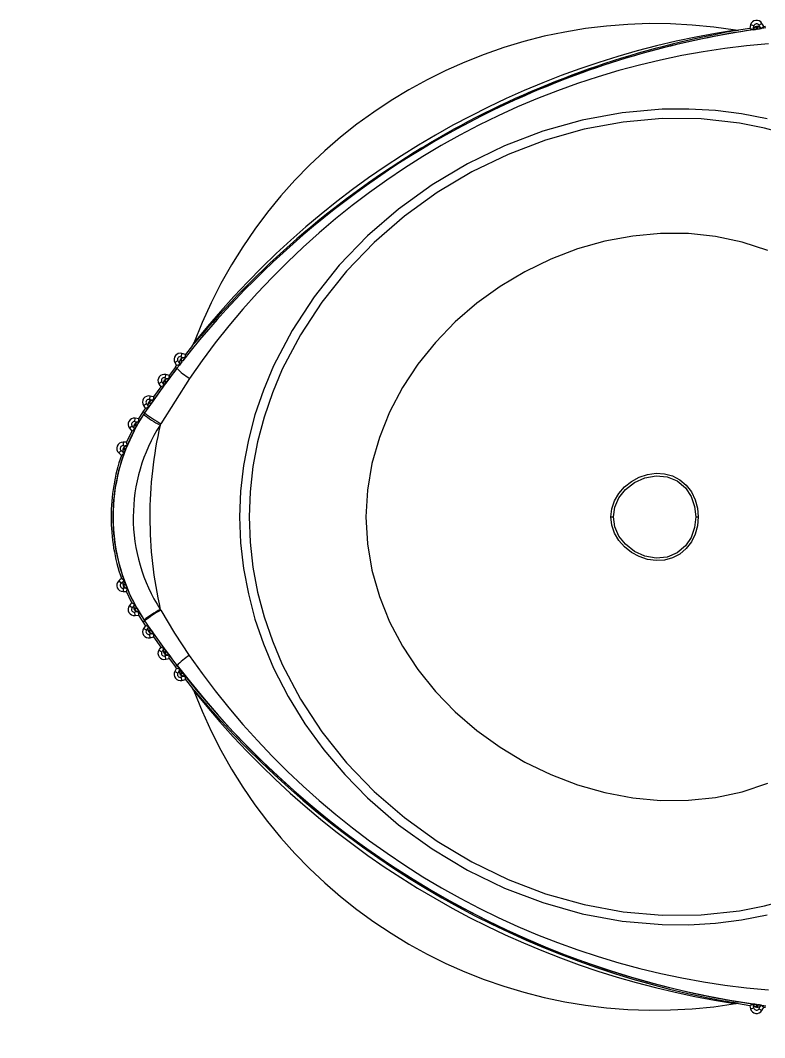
# Model space of a CAD drawing. Extents: x 398 to 509, y 623 to 780.
# Drawn here: x 466.6 to 469.914, y 725.581 to 730.108 of the extents above; entities that cross this region are included whole.
import ezdxf

# ---------------------------------------------------------------- set-up
doc = ezdxf.new("R2010")
doc.units = 0
doc.header["$MEASUREMENT"] = 0
doc.layers.add('1', color=4, linetype='Continuous')
doc.layers.add('JET', color=3, linetype='Continuous')

# ---------------------------------------------------------------- blocks, each defined once
blk = doc.blocks.new('Diverter_1646301-1')
at = {"layer": '1', "color": 3, "linetype": 'Continuous'}
for p, q in [((0.42, 2.1737), (0.3696, 2.1657)), ((0.424, 2.1891), (0.42, 2.1737)), ((0.4388, 2.1852), (0.424, 2.1891)), ((0.452, 2.1789), (0.4566, 2.1708)), ((0.4612, 2.1884), (0.4744, 2.1961)), ((0.4681, 2.1755), (0.4696, 2.1728)), ((0.4824, 2.1826), (0.4907, 2.1837)), ((0.3568, 2.1657), (0.3696, 2.1657)), ((0.4357, 2.171), (0.435, 2.1679)), ((0.4475, 2.169), (0.4375, 2.1674)), ((0.469, 2.1724), (0.459, 2.1708)), ((-2.0604, 0.7628), (-2.054, 0.7739)), ((-2.054, 0.7739), (-2.0512, 0.7771)), ((-2.1078, 0.7274), (-2.1119, 0.7126)), ((-2.0925, 0.7231), (-2.1078, 0.7274)), ((-2.0604, 0.7628), (-2.0925, 0.7231)), ((-2.1258, 0.6947), (-2.1391, 0.6872)), ((-2.1391, 0.6872), (-2.1314, 0.6735)), ((-2.113, 0.698), (-2.1082, 0.6901)), ((-2.0949, 0.7072), (-2.098, 0.7082)), ((-2.1301, 0.6619), (-2.1754, 0.6018)), ((-2.1365, 0.6669), (-2.1647, 0.6297)), ((-2.1365, 0.6669), (-2.1314, 0.6735)), ((-2.1365, 0.6669), (-2.1301, 0.6619)), ((-2.1796, 0.5962), (-2.2438, 0.5066)), ((-2.1973, 0.6005), (-2.2103, 0.5927)), ((-2.0743, 0.6166), (-2.2012, 0.4147)), ((-2.1754, 0.6018), (-2.1847, 0.6044)), ((-2.1847, 0.6044), (-2.1796, 0.5962)), ((-2.18, 0.6335), (-2.1837, 0.6188)), ((-2.1754, 0.6018), (-2.1796, 0.5962)), ((-2.1667, 0.6139), (-2.17, 0.6148)), ((-2.2022, 0.579), (-2.2341, 0.5343)), ((-2.2786, 0.4959), (-2.2659, 0.504)), ((-2.248, 0.5005), (-2.2737, 0.4629)), ((-2.2489, 0.4987), (-2.2595, 0.4836)), ((-2.2536, 0.5087), (-2.248, 0.5005)), ((-2.2496, 0.5377), (-2.2528, 0.5229)), ((-2.2416, 0.5092), (-2.2489, 0.4987)), ((-2.2438, 0.5066), (-2.248, 0.5005)), ((-2.2356, 0.5186), (-2.2393, 0.5194)), ((-2.2782, 0.4562), (-2.3077, 0.408)), ((-2.3, 0.4367), (-2.2803, 0.4674)), ((-2.2803, 0.4674), (-2.2701, 0.4825)), ((-2.2737, 0.4629), (-2.2803, 0.4674)), ((-2.2737, 0.4629), (-2.2782, 0.4562)), ((-2.2701, 0.4825), (-2.2558, 0.4894)), ((-2.2558, 0.4894), (-2.258, 0.4926)), ((-2.3178, 0.4239), (-2.3159, 0.4388)), ((-2.3077, 0.408), (-2.3174, 0.4097)), ((-2.3, 0.4367), (-2.3159, 0.4388)), ((-2.3077, 0.408), (-2.3113, 0.4017)), ((-2.304, 0.4216), (-2.3004, 0.421)), ((-2.3004, 0.421), (-2.3, 0.4367)), ((-2.2048, 0.4084), (-2.2012, 0.4147)), ((-2.3113, 0.4017), (-2.3578, 0.3029)), ((-2.331, 0.3816), (-2.3543, 0.3322)), ((-2.3293, 0.4037), (-2.3411, 0.3945)), ((-2.3203, 0.3931), (-2.3178, 0.39)), ((-2.3697, 0.3323), (-2.3698, 0.3173)), ((-2.3543, 0.3322), (-2.3697, 0.3323)), ((-2.3787, 0.2956), (-2.389, 0.2849)), ((-2.389, 0.2849), (-2.3772, 0.2734)), ((-2.3681, 0.2862), (-2.3653, 0.2836)), ((-2.3578, 0.3029), (-2.3676, 0.3031)), ((-2.3676, 0.3031), (-2.3604, 0.2963)), ((-2.3604, 0.2963), (-2.3609, 0.295)), ((-2.3578, 0.3029), (-2.3604, 0.2963)), ((-0.1983, 0), (-0.1869, 0)), ((0.1796, 0), (0.1906, 0)), ((-2.389, -0.2849), (-2.3787, -0.2956)), ((-2.3653, -0.2836), (-2.3681, -0.2862)), ((-2.3578, -0.3027), (-2.3676, -0.3031)), ((-2.3603, -0.2965), (-2.3579, -0.3027)), ((-2.3698, -0.3173), (-2.3697, -0.3323)), ((-2.3697, -0.3323), (-2.3543, -0.3322)), ((-2.331, -0.3816), (-2.3543, -0.3322)), ((-2.3411, -0.3945), (-2.3293, -0.4037)), ((-2.3178, -0.39), (-2.3203, -0.3931)), ((-2.311, -0.4022), (-2.3076, -0.4082)), ((-2.3159, -0.4388), (-2.3178, -0.4239)), ((-2.3075, -0.4081), (-2.3174, -0.4097)), ((-2.3159, -0.4388), (-2.3, -0.4367)), ((-2.3076, -0.4081), (-2.2763, -0.459)), ((-2.3004, -0.421), (-2.304, -0.4216)), ((-2.3, -0.4367), (-2.3004, -0.421)), ((-2.2803, -0.4674), (-2.3, -0.4367)), ((-2.2019, -0.4152), (-2.2041, -0.4115)), ((-2.2803, -0.4674), (-2.2737, -0.4629)), ((-2.2701, -0.4825), (-2.2803, -0.4674)), ((-2.2659, -0.504), (-2.2786, -0.4959)), ((-2.2763, -0.459), (-2.2737, -0.4629)), ((-2.2558, -0.4894), (-2.2701, -0.4825)), ((-2.2603, -0.4824), (-2.2473, -0.501)), ((-2.258, -0.4926), (-2.2558, -0.4894)), ((-2.2536, -0.5087), (-2.248, -0.5004)), ((-2.2437, -0.5064), (-2.2536, -0.5087)), ((-2.2528, -0.5229), (-2.2496, -0.5377)), ((-2.2496, -0.5377), (-2.2341, -0.5343)), ((-2.248, -0.5004), (-2.2437, -0.5064)), ((-2.2473, -0.501), (-2.2449, -0.5045)), ((-2.2438, -0.5065), (-2.1797, -0.5961)), ((-2.2356, -0.5186), (-2.2393, -0.5194)), ((-2.2341, -0.5343), (-2.2022, -0.579)), ((-2.2103, -0.5927), (-2.1973, -0.6005)), ((-2.1847, -0.6044), (-2.1795, -0.5961)), ((-2.1754, -0.6018), (-2.1847, -0.6044)), ((-2.1837, -0.6188), (-2.18, -0.6335)), ((-2.18, -0.6335), (-2.1647, -0.6297)), ((-2.1796, -0.5962), (-2.1754, -0.6019)), ((-2.1754, -0.6019), (-2.1301, -0.6619)), ((-2.1667, -0.6139), (-2.17, -0.6148)), ((-2.1647, -0.6297), (-2.1365, -0.6669)), ((-2.1314, -0.6735), (-2.1391, -0.6872)), ((-2.1301, -0.6619), (-2.1365, -0.6669)), ((-2.1314, -0.6735), (-2.1365, -0.6669)), ((-2.1258, -0.6947), (-2.1391, -0.6872)), ((-2.1181, -0.6823), (-2.1165, -0.6797)), ((-2.113, -0.698), (-2.1083, -0.69)), ((-2.104, -0.6954), (-2.113, -0.698)), ((-2.1119, -0.7126), (-2.1078, -0.7274)), ((-2.1078, -0.7274), (-2.0925, -0.7231)), ((-2.0925, -0.7231), (-2.0604, -0.7628)), ((-2.054, -0.7739), (-2.0604, -0.7628)), ((0.3568, -2.1657), (0.3526, -2.165)), ((0.3696, -2.1657), (0.3568, -2.1657)), ((0.3696, -2.1657), (0.42, -2.1737)), ((0.4268, -2.1658), (0.4475, -2.169)), ((0.4593, -2.1709), (0.4664, -2.172)), ((0.424, -2.1891), (0.4388, -2.1852)), ((0.4612, -2.1884), (0.4744, -2.1961)), ((0.4907, -2.1837), (0.4824, -2.1826))]:
    blk.add_line(p, q, dxfattribs=at)
at = {"layer": '1', "color": 3, "linetype": 'Continuous', "flags": 128}
for points in [[(0.452, 2.1789), (0.45, 2.1788), (0.4477, 2.1788), (0.4425, 2.1778), (0.4382, 2.1751), (0.4357, 2.171)], [(0.4617, 2.1797), (0.457, 2.1799), (0.452, 2.1789)], [(0.4681, 2.1755), (0.4655, 2.1781), (0.4617, 2.1797)], [(0.4696, 2.1728), (0.476, 2.1777), (0.4824, 2.1826)], [(0.4824, 2.1826), (0.4779, 2.1902), (0.4744, 2.1961)], [(0.3602, 2.1653), (0.3593, 2.1652), (0.3518, 2.1648)], [(0.4976, 1.7709), (0.3833, 1.7935), (0.2671, 1.8081), (0.1495, 1.815), (0.0309, 1.8141), (-0.1476, 1.7983), (-0.3253, 1.7656), (-0.5004, 1.7164), (-0.6714, 1.6514), (-0.8365, 1.5714), (-0.9942, 1.4773), (-1.1429, 1.37), (-1.281, 1.2504), (-1.407, 1.1197), (-1.5196, 0.979), (-1.6174, 0.8296), (-1.6995, 0.6727), (-1.7449, 0.5647), (-1.7825, 0.4545), (-1.812, 0.3425), (-1.8334, 0.2291), (-1.8463, 0.1148), (-1.8507, 0)], [(0.5957, 1.7007), (0.4864, 1.7304), (0.3748, 1.7524), (0.2039, 1.771), (0.0305, 1.7725), (-0.1439, 1.757), (-0.3175, 1.7249), (-0.4887, 1.6768), (-0.6558, 1.6133), (-0.8172, 1.5351), (-0.9713, 1.4431), (-1.1166, 1.3382), (-1.2516, 1.2214), (-1.3747, 1.0937), (-1.4848, 0.9563), (-1.5805, 0.8103), (-1.6607, 0.6571), (-1.705, 0.5516), (-1.7418, 0.4439), (-1.7707, 0.3345), (-1.7916, 0.2237), (-1.8042, 0.1121), (-1.8085, 0)], [(-1.0392, 1.6424), (-1.0012, 1.6659), (-0.9025, 1.7221)], [(0.5009, 1.1852), (0.3868, 1.2227), (0.2683, 1.2479), (0.1468, 1.2608), (0.0234, 1.2614), (-0.1007, 1.25), (-0.2244, 1.2268), (-0.3463, 1.1922), (-0.4654, 1.1467), (-0.5805, 1.0908), (-0.6905, 1.0252), (-0.7942, 0.9506), (-0.8906, 0.8675), (-0.9786, 0.7767), (-1.0573, 0.679), (-1.1258, 0.5753), (-1.1831, 0.4665), (-1.2288, 0.3535), (-1.262, 0.2374), (-1.2822, 0.1193), (-1.289, 0)], [(-2.0507, 0.7777), (-2.0548, 0.7714), (-2.0553, 0.7707)], [(-2.1314, 0.6735), (-2.124, 0.6766), (-2.1165, 0.6797)], [(-2.1082, 0.6901), (-2.1192, 0.676), (-2.1301, 0.6619)], [(-2.098, 0.7082), (-2.102, 0.7083), (-2.1064, 0.707), (-2.1107, 0.7042), (-2.1145, 0.7003), (-2.1173, 0.6956), (-2.119, 0.6907), (-2.1194, 0.6868), (-2.119, 0.6845), (-2.1181, 0.6823)], [(-2.1181, 0.6823), (-2.1172, 0.6808), (-2.1165, 0.6797)], [(-2.1063, 0.7064), (-2.11, 0.7029), (-2.113, 0.698)], [(-2.098, 0.7082), (-2.1021, 0.7082), (-2.1063, 0.7064)], [(-2.2103, 0.5927), (-2.2058, 0.585), (-2.2022, 0.579)], [(-2.17, 0.6148), (-2.174, 0.6148), (-2.1784, 0.6134), (-2.1826, 0.6106), (-2.1863, 0.6065), (-2.189, 0.6018), (-2.1906, 0.5969), (-2.1909, 0.5929), (-2.1905, 0.5907), (-2.1895, 0.5885)], [(-2.1895, 0.5885), (-2.1885, 0.5868), (-2.1877, 0.5855)], [(-2.1782, 0.6128), (-2.1819, 0.6092), (-2.1847, 0.6044)], [(-2.1647, 0.6297), (-2.1733, 0.6319), (-2.18, 0.6335)], [(-2.17, 0.6148), (-2.1741, 0.6147), (-2.1782, 0.6128)], [(-2.2393, 0.5194), (-2.2432, 0.5194), (-2.2476, 0.5178), (-2.2517, 0.5148), (-2.2553, 0.5107), (-2.2579, 0.5059), (-2.2593, 0.5009), (-2.2595, 0.4969), (-2.259, 0.4947), (-2.258, 0.4926)], [(-2.2536, 0.5087), (-2.2547, 0.5073), (-2.2561, 0.5056), (-2.2585, 0.5014), (-2.2592, 0.4968), (-2.258, 0.4926)], [(-2.2473, 0.5173), (-2.2508, 0.5136), (-2.2536, 0.5087)], [(-2.2341, 0.5343), (-2.2428, 0.5362), (-2.2496, 0.5377)], [(-2.2393, 0.5194), (-2.2433, 0.5193), (-2.2473, 0.5173)], [(-2.2786, 0.4959), (-2.2738, 0.4884), (-2.2701, 0.4825)], [(-2.304, 0.4216), (-2.308, 0.4212), (-2.3122, 0.4192), (-2.316, 0.4159), (-2.3192, 0.4114), (-2.3214, 0.4064), (-2.3224, 0.4012), (-2.3222, 0.3973), (-2.3215, 0.3951), (-2.3203, 0.3931)], [(-2.3174, 0.4097), (-2.3183, 0.4081), (-2.3196, 0.4063), (-2.3216, 0.4019), (-2.3219, 0.3973), (-2.3203, 0.3931)], [(-2.3119, 0.4187), (-2.3151, 0.4148), (-2.3174, 0.4097)], [(-2.2901, 0.4374), (-2.298, 0.4247), (-2.311, 0.4015)], [(-2.3411, 0.3945), (-2.3355, 0.3873), (-2.331, 0.3816)], [(-2.3557, 0.3167), (-2.3596, 0.3158), (-2.3636, 0.3133), (-2.367, 0.3095), (-2.3696, 0.3046), (-2.3711, 0.2993), (-2.3714, 0.2941), (-2.3707, 0.2902), (-2.3698, 0.2882), (-2.3681, 0.2862)], [(-2.3632, 0.3128), (-2.3659, 0.3085), (-2.3676, 0.3031)], [(-2.3525, 0.3166), (-2.3543, 0.3166), (-2.3557, 0.3167)], [(-0.1983, 0), (-0.1942, 0.0366), (-0.1821, 0.072), (-0.1628, 0.1048), (-0.1372, 0.1338), (-0.1064, 0.1581), (-0.0718, 0.1768), (-0.0348, 0.1891), (0.0034, 0.1943), (0.0411, 0.1921), (0.077, 0.1824), (0.1096, 0.1652), (0.1376, 0.1411), (0.1603, 0.1111), (0.177, 0.0767), (0.1871, 0.0391), (0.1906, 0)], [(-0.1869, 0), (-0.1806, 0.044), (-0.1622, 0.0855), (-0.1335, 0.122), (-0.0932, 0.1535), (-0.0465, 0.1745), (0.0032, 0.1831), (0.0521, 0.1784), (0.0966, 0.16), (0.1335, 0.1288), (0.1588, 0.0909), (0.1744, 0.047), (0.1796, 0)], [(-1.8507, 0), (-1.8463, -0.1148), (-1.8334, -0.2291), (-1.812, -0.3425), (-1.7825, -0.4545), (-1.7449, -0.5647), (-1.6995, -0.6727), (-1.6352, -0.7988), (-1.5606, -0.9202), (-1.4762, -1.0364), (-1.3828, -1.1467), (-1.281, -1.2504), (-1.1429, -1.37), (-0.9942, -1.4773), (-0.8365, -1.5714), (-0.6714, -1.6514), (-0.5004, -1.7164), (-0.3253, -1.7656), (-0.1476, -1.7983), (0.0309, -1.8141), (0.1495, -1.815), (0.2671, -1.8081), (0.3833, -1.7935), (0.4976, -1.7709)], [(-1.8085, 0), (-1.8042, -0.1121), (-1.7916, -0.2237), (-1.7707, -0.3345), (-1.7418, -0.4439), (-1.705, -0.5516), (-1.6607, -0.6571), (-1.5805, -0.8103), (-1.4848, -0.9563), (-1.3747, -1.0937), (-1.2516, -1.2214), (-1.1166, -1.3382), (-0.9713, -1.4431), (-0.8172, -1.5351), (-0.6558, -1.6133), (-0.4887, -1.6768), (-0.3175, -1.7249), (-0.1439, -1.757), (0.0305, -1.7725), (0.2039, -1.771), (0.3748, -1.7524), (0.4864, -1.7304), (0.5957, -1.7007)], [(-1.289, 0), (-1.2822, -0.1193), (-1.262, -0.2374), (-1.2288, -0.3535), (-1.1831, -0.4665), (-1.1258, -0.5753), (-1.0573, -0.679), (-0.9786, -0.7767), (-0.8906, -0.8675), (-0.7942, -0.9506), (-0.6905, -1.0252), (-0.5805, -1.0908), (-0.4654, -1.1467), (-0.3463, -1.1922), (-0.2244, -1.2268), (-0.1007, -1.25), (0.0234, -1.2614), (0.1468, -1.2608), (0.2683, -1.2479), (0.3868, -1.2227), (0.5009, -1.1852)], [(0.1906, 0), (0.1871, -0.0391), (0.177, -0.0767), (0.1603, -0.1111), (0.1376, -0.1411), (0.1096, -0.1652), (0.077, -0.1824), (0.0411, -0.1921), (0.0034, -0.1943), (-0.0348, -0.1891), (-0.0718, -0.1768), (-0.1064, -0.1581), (-0.1372, -0.1338), (-0.1628, -0.1048), (-0.1821, -0.072), (-0.1942, -0.0366), (-0.1983, 0)], [(0.1796, 0), (0.1744, -0.047), (0.1588, -0.0909), (0.1335, -0.1288), (0.0966, -0.16), (0.0521, -0.1784), (0.0032, -0.1831), (-0.0465, -0.1745), (-0.0932, -0.1535), (-0.1335, -0.122), (-0.1622, -0.0855), (-0.1806, -0.044), (-0.1869, 0)], [(-2.3772, -0.2734), (-2.3838, -0.2798), (-2.389, -0.2849)], [(-2.3681, -0.2862), (-2.3703, -0.2896), (-2.3714, -0.2942), (-2.3711, -0.2993), (-2.3696, -0.3046), (-2.3672, -0.3091), (-2.3636, -0.3134), (-2.3624, -0.3143), (-2.3603, -0.3157), (-2.3581, -0.3164), (-2.3557, -0.3167)], [(-2.3707, -0.2936), (-2.3698, -0.2983), (-2.3676, -0.3031)], [(-2.3676, -0.3031), (-2.367, -0.3049), (-2.3663, -0.3071), (-2.3641, -0.3118), (-2.3604, -0.3153), (-2.3557, -0.3167)], [(-2.3557, -0.3167), (-2.3539, -0.3166), (-2.3525, -0.3166)], [(-2.331, -0.3816), (-2.3367, -0.3888), (-2.3411, -0.3945)], [(-2.3218, -0.4008), (-2.3202, -0.4053), (-2.3174, -0.4097)], [(-2.3174, -0.4097), (-2.3165, -0.4114), (-2.3156, -0.4135), (-2.3128, -0.4179), (-2.3087, -0.4208), (-2.304, -0.4216)], [(-2.2019, -0.4152), (-2.1402, -0.5172), (-2.0748, -0.6171)], [(-2.2701, -0.4825), (-2.2749, -0.49), (-2.2786, -0.4959)], [(-2.2587, -0.5003), (-2.2591, -0.4962), (-2.258, -0.4926)], [(-2.2536, -0.5087), (-2.2568, -0.5047), (-2.2587, -0.5003)], [(-2.2536, -0.5087), (-2.2526, -0.5104), (-2.2515, -0.5125), (-2.2483, -0.5165), (-2.244, -0.519), (-2.2393, -0.5194)], [(-2.2022, -0.579), (-2.2068, -0.5867), (-2.2103, -0.5927)], [(-2.1877, -0.5855), (-2.1887, -0.5872), (-2.1895, -0.5885)], [(-2.1895, -0.5885), (-2.1906, -0.5921), (-2.1901, -0.5962)], [(-2.1901, -0.5962), (-2.1881, -0.6004), (-2.1847, -0.6044)], [(-2.1847, -0.6044), (-2.1837, -0.6061), (-2.1825, -0.6081), (-2.1792, -0.6121), (-2.1748, -0.6145), (-2.17, -0.6148)], [(-2.1165, -0.6797), (-2.124, -0.6766), (-2.1314, -0.6735)], [(-2.1181, -0.6823), (-2.1191, -0.6859), (-2.1185, -0.69)], [(-2.1185, -0.69), (-2.1164, -0.6942), (-2.113, -0.698)], [(-2.113, -0.698), (-2.1119, -0.6997), (-2.1107, -0.7017), (-2.1073, -0.7057), (-2.1028, -0.708), (-2.098, -0.7082)], [(-2.098, -0.7082), (-2.0963, -0.7076), (-2.0949, -0.7072)], [(-1.9907, -0.8432), (-2.0014, -0.831), (-2.0176, -0.8124), (-2.0313, -0.7964), (-2.0412, -0.7848), (-2.0489, -0.7758), (-2.0547, -0.7691), (-2.0604, -0.7628)], [(-2.0553, -0.7707), (-2.0548, -0.7714), (-2.0507, -0.7777)], [(0.3518, -2.1648), (0.3593, -2.1652), (0.3602, -2.1653)], [(0.435, -2.1679), (0.4354, -2.1696), (0.4357, -2.171)], [(0.4357, -2.171), (0.4376, -2.1745), (0.441, -2.1777), (0.4454, -2.18), (0.4508, -2.1813), (0.4562, -2.1815), (0.4613, -2.1805), (0.4649, -2.1789), (0.4667, -2.1774), (0.4681, -2.1755)], [(0.4357, -2.171), (0.4377, -2.1746), (0.4414, -2.1773)], [(0.457, -2.1709), (0.4744, -2.1733), (0.4918, -2.1757)], [(0.4681, -2.1755), (0.469, -2.174), (0.4696, -2.1728)], [(0.4824, -2.1826), (0.476, -2.1777), (0.4696, -2.1728)], [(0.42, -2.1737), (0.4222, -2.1823), (0.424, -2.1891)], [(0.4414, -2.1773), (0.4463, -2.1788), (0.452, -2.1789)], [(0.4744, -2.1961), (0.4789, -2.1886), (0.4824, -2.1826)]]:
    blk.add_lwpolyline(points, dxfattribs=at)
at = {"layer": '1', "color": 3, "linetype": 'Continuous'}
for centre, radius, start, end in [((0, 0), 2.1949, 80.6456, 159.3546), ((-1.3471, -2.3839), 4.8881, 68.6195, 68.8076), ((0.4507, 2.1822), 0.0276, 30.4361, 165.4361), ((0.1665, 2.2371), 0.2772, 346.2075, 349.2265), ((0.4535, 2.1621), 0.0199, 42.4627, 153.4098), ((0.4507, 2.1822), 0.0123, 30.4362, 165.4356), ((0.3415, 2.2034), 0.1132, 342.7237, 347.5058), ((1.0261, -1.8329), 4.044, 97.5916, 98.0949), ((0.5466, 2.2258), 0.0932, 203.6636, 212.6475), ((0.922, -1.5965), 3.8045, 98.5442, 141.398), ((1.0452, -1.8265), 4.048, 101.1164, 118.7612), ((1.0162, -1.7599), 3.9703, 98.2049, 114.2417), ((1.0077, -1.7286), 3.9376, 98.3274, 114.299), ((0.5878, 0.7508), 1.4316, 98.7658, 103.0395), ((0.3825, 2.6128), 0.448, 276.7222, 278.6054), ((0.9916, -1.588), 3.7967, 98.1009, 98.2087), ((0.4196, 2.4579), 0.2895, 277.3468, 279.9562), ((0.7765, -1.3435), 3.4596, 94.5337, 145.4882), ((1.016, -1.7599), 3.9703, 114.2393, 141.8036), ((1.0527, -1.8152), 4.0411, 121.1753, 139.5628), ((-4.2841, 2.7232), 2.9644, 318.6007, 319.704), ((-2.1152, 0.7008), 0.0276, 74.5639, 209.5639), ((-2.1152, 0.7008), 0.0123, 74.5634, 209.5643), ((-2.2443, 0.6125), 0.1443, 28.9427, 34.7462), ((-2.1036, 0.6863), 0.0151, 128.7684, 195.3045), ((-2.4685, 0.9696), 0.456, 320.5158, 322.1904), ((-2.1398, 0.6017), 0.1, 69.172, 74.4721), ((-2.0763, 0.8001), 0.0945, 247.8491, 256.7169), ((0.8926, -1.6634), 3.8136, 141.7973, 141.8943), ((-2.4144, 0.9444), 0.3979, 321.2162, 323.4145), ((2.7159, -0.0221), 4.8657, 171.1903, 171.3794), ((1.0479, -1.7969), 4.0173, 142.2605, 144.9688), ((-2.1867, 0.6068), 0.0276, 75.873, 210.8752), ((-1.9376, 0.8421), 0.2637, 223.1143, 238.7834), ((-2.1867, 0.6068), 0.0124, 75.8727, 210.8758), ((-2.3109, 0.5178), 0.1405, 30.2429, 36.0656), ((-2.1751, 0.5928), 0.0151, 129.9335, 196.5784), ((-2.5488, 0.8654), 0.4569, 322.2252, 323.9025), ((-2.1508, 0.705), 0.0923, 249.1585, 258.0291), ((-2.4776, 0.8303), 0.3788, 322.9054, 325.1586), ((2.6605, 0.0258), 4.8628, 172.8666, 173.0543), ((-0.2001, -3.8656), 4.8747, 114.0616, 114.2487), ((-2.2554, 0.5107), 0.0276, 77.7542, 212.5817), ((-2.2554, 0.5107), 0.0125, 77.7541, 212.5815), ((-2.373, 0.4209), 0.1355, 31.912, 37.8073), ((-2.6172, 0.7528), 0.4472, 323.9099, 325.6493), ((-2.1843, 0.795), 0.2945, 256.3949, 258.3429), ((-2.2236, 0.6077), 0.0896, 251.0171, 259.9358), ((-2.5387, 0.7162), 0.3619, 324.5941, 326.8977), ((2.6137, 0.0746), 4.8695, 174.583, 174.7691), ((-1.9371, 0.9001), 0.5598, 232.4638, 241.4366), ((-1.9243, 0.9091), 0.5667, 231.9385, 240.751), ((-2.3194, 0.4115), 0.0276, 82.5994, 218.0478), ((-2.3194, 0.4115), 0.0126, 82.5993, 218.0483), ((-1.57, 0.0006), 0.7544, 147.2793, 180.0456), ((-2.2959, 0.5108), 0.0896, 255.8483, 264.7901), ((-2.4177, 0.3266), 0.1303, 35.1992, 39.6188), ((-2.3047, 0.4114), 0.0102, 85.9076, 134.2908), ((-4.3337, 1.5609), 2.331, 330.3596, 330.7265), ((-0.3882, -0.0023), 1.8624, 167.2594, 179.9285), ((-1.5855, 0.0007), 0.8289, 151.0759, 180.0436), ((-1.7875, -0.4556), 0.9981, 122.091, 122.992), ((-2.4291, 0.3098), 0.1371, 37.4079, 43.2479), ((-3.2555, 0.9222), 1.0782, 330.4241, 331.1346), ((-2.3699, 0.3047), 0.0276, 89.6378, 225.9889), ((-2.3699, 0.3047), 0.0126, 89.6379, 225.9885), ((-2.3586, 0.4071), 0.0905, 262.8831, 271.8242), ((-1.314, 0.4485), 1.0468, 186.3814, 187.2388), ((-1.5873, 0), 0.8358, 160.9044, 179.9988), ((-1.5887, 0.0001), 0.8266, 159.0979, 180.0054), ((-2.4672, 0.1858), 0.1411, 45.4082, 51.1386), ((-1.7098, -0.4943), 1.0173, 130.1207, 131.0004), ((-2.3561, 0.2942), 0.0144, 142.2905, 213.7431), ((-3.001, 0.5366), 0.6842, 338.2967, 339.3199), ((-2.3552, 0.3065), 0.0102, 92.9597, 141.5519), ((-3.0119, 0.5664), 0.7051, 338.0585, 339.2538), ((-1.5874, 0), 0.8358, 180.001, 199.0964), ((-1.5883, 0), 0.827, 180.0012, 201.0089), ((-1.5708, 0.0036), 0.8437, 180.0463, 211.9318), ((-1.5739, -0.0038), 0.7506, 179.7127, 212.9081), ((-0.3877, 0.0024), 1.8629, 180.0726, 192.8373), ((-2.3699, -0.3047), 0.0276, 134.0111, 270.3622), ((-2.3699, -0.3047), 0.0126, 134.0115, 270.3621), ((-2.4329, -0.2242), 0.0896, 307.2136, 316.2397), ((-1.7079, 0.4966), 1.0203, 229.0037, 229.8808), ((-2.361, -0.2929), 0.00978, 137.2751, 184.472), ((-2.3565, -0.453), 0.1363, 89.6807, 95.6121), ((-2.2521, -0.4235), 0.1669, 130.39, 133.8042), ((-2.9178, -0.505), 0.5952, 20.5047, 21.8357), ((-1.5854, 0.0008), 0.83, 201.4487, 209.0476), ((-3.3046, -0.6807), 1.0194, 20.9266, 21.7651), ((-1.3154, -0.4484), 1.0454, 172.7596, 173.6182), ((-2.3194, -0.4115), 0.0276, 141.9522, 277.4006), ((-2.3194, -0.4115), 0.0126, 141.9517, 277.4007), ((-1.7875, 0.4556), 0.9981, 237.0063, 237.9073), ((-2.3923, -0.3411), 0.0889, 315.1658, 324.1785), ((-2.3024, -0.4018), 0.0199, 154.1221, 265.2307), ((-2.3122, -0.3987), 0.00978, 145.2152, 192.3806), ((-2.8646, -0.7038), 0.6304, 28.5802, 29.8462), ((-2.2246, -0.4824), 0.1178, 137.1036, 141.9112), ((-2.2885, -0.5539), 0.1332, 96.6764, 102.6852), ((-1.9454, -0.2181), 0.4089, 208.0778, 209.7606), ((-1.9481, -0.8801), 0.5339, 118.6459, 127.9309), ((-1.9271, -0.906), 0.5626, 119.2508, 128.0321), ((-2.2554, -0.5107), 0.0276, 147.4183, 282.2458), ((1.0383, 1.773), 3.996, 214.0234, 214.6743), ((-2.3346, -0.4477), 0.0888, 320.6409, 329.6398), ((-2.2393, -0.4995), 0.0199, 159.6367, 270.0271), ((-2.734, -0.8353), 0.5902, 34.5688, 35.8792), ((-2.2554, -0.5107), 0.0125, 147.4185, 282.2459), ((-2.192, -0.7299), 0.2157, 102.6717, 106.3754), ((1.1884, 1.9003), 4.1917, 215.0084, 217.6625), ((-2.6124, -0.7663), 0.4509, 33.3271, 35.1882), ((2.5829, -0.0775), 4.8387, 185.2303, 185.4176), ((-0.1981, 3.8701), 4.8796, 245.7514, 245.9383), ((-2.4242, -0.7717), 0.3011, 35.6708, 38.206), ((-2.1867, -0.6068), 0.0276, 149.1248, 284.127), ((-2.1867, -0.6068), 0.0124, 149.1242, 284.1273), ((-2.2695, -0.5448), 0.0911, 322.3562, 331.3353), ((-2.1707, -0.5949), 0.0199, 161.2249, 272.0269), ((-2.1003, -0.8767), 0.271, 104.8974, 107.915), ((-2.537, -0.8734), 0.4522, 35.0256, 36.9068), ((2.6395, -0.0284), 4.8418, 186.9453, 187.1338), ((-1.9331, -0.8483), 0.2712, 121.4961, 136.5887), ((0.7883, 1.367), 3.4833, 214.7213, 265.3041), ((1.0803, 1.8097), 4.0516, 217.5917, 218.0939), ((1.012, 1.7516), 3.9608, 217.5174, 261.504), ((-2.1152, -0.7008), 0.0276, 150.4361, 285.4361), ((-2.1152, -0.7008), 0.0123, 150.4357, 285.4366), ((-2.2009, -0.6395), 0.0933, 323.6648, 332.6463), ((-2.0992, -0.6883), 0.0199, 162.4626, 273.4098), ((-2.3419, -0.8684), 0.2939, 37.3667, 39.9366), ((-2.0206, -0.9743), 0.2771, 106.2071, 109.2269), ((0.9139, 1.6799), 3.8405, 218.1016, 218.2049), ((1.0161, 1.7599), 3.9703, 218.2001, 261.7964), ((-2.4571, -0.9775), 0.4519, 36.724, 38.6191), ((2.7568, 0.0282), 4.9071, 188.6198, 188.8073), ((0, 0), 2.1949, 200.6456, 279.3544), ((0.9219, 1.5972), 3.805, 218.5472, 261.3946), ((1.0338, 1.7899), 4.0101, 221.0433, 259.6263), ((-1.6187, -12.3804), 10.4064, 78.98485, 79.30948), ((-1.3472, 2.3841), 4.8884, 291.1924, 291.3806), ((0.3931, -2.5341), 0.3686, 81.1942, 83.4805), ((0.3452, -2.1981), 0.0945, 7.8489, 16.7172), ((1.0129, 1.736), 3.9463, 261.7925, 261.9019), ((0.3429, -2.2033), 0.1118, 12.5658, 17.408), ((0.5321, -2.2233), 0.0916, 145.1011, 151.0356), ((0.4014, -2.5778), 0.4107, 80.4396, 82.2257), ((0.4507, -2.1822), 0.0276, 194.5639, 329.5639), ((0.4507, -2.1822), 0.0123, 194.5644, 329.5638), ((0.4574, -2.1649), 0.0151, 248.7646, 315.3073), ((0.5916, -2.2499), 0.1442, 148.9407, 154.7482)]:
    blk.add_arc(centre, radius, start, end, dxfattribs=at)
blk = doc.blocks.new('2018 PRISM')
at = {"layer": '1'}
blk.add_spline([(60.9327, 83.6751), (61.8119, 83.6442), (63.4798, 82.0262), (63.6042, 81.964), (64.2882, 81.5289), (65.4699, 80.41), (67.149, 79.1667), (69.0147, 78.9151)], degree=3, dxfattribs=at)
at = {"layer": 'JET'}
blk.add_blockref('Diverter_1646301-1', (70.8473, 84.1925), dxfattribs=at)

msp = doc.modelspace()

# ---------------------------------------------------------------- block references
at = {"layer": '1'}
msp.add_blockref('2018 PRISM', (398.5801, 643.7055), dxfattribs=at)

doc.saveas('drawing.dxf')
